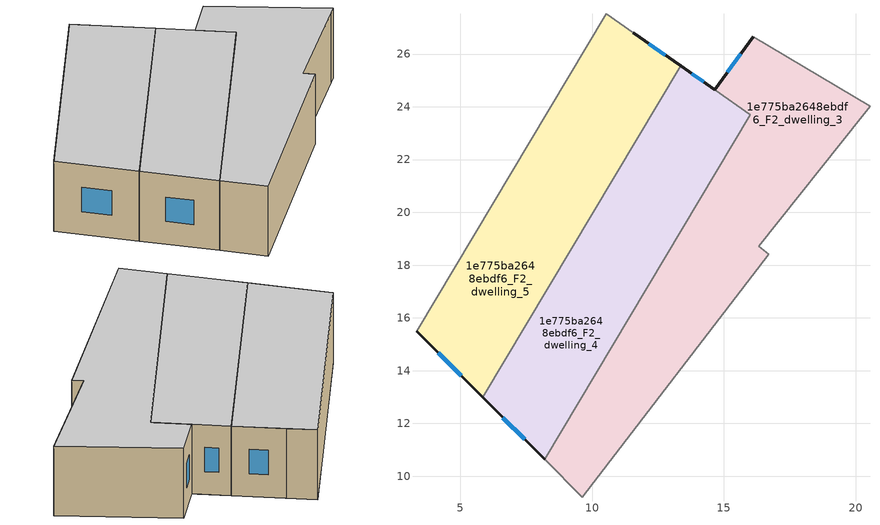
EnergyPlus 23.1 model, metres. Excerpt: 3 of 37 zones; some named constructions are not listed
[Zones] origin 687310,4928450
1e775ba2648ebdf6_F2_dwelling_3
 floor to 1e775ba2648ebdf6_F1_dwelling_3 (EU_floor_Construction): 20.54,24.02 20.24,23.64 16.33,18.71 16.7,18.41 15.6,16.97 12.94,18.56 16.01,23.7 14.65,24.65 16.1,26.66 z6
 floor to 1e775ba2648ebdf6_F1_dwelling_1 (EU_floor_Construction): 15.6,16.97 9.64,9.21 8.21,10.64 12.94,18.56 z6
 wall outside (EU_wall_Construction): 16.1,26.66 14.65,24.65 z6:9
 wall adiabatic (EU_wall_Construction): 8.21,10.63 9.64,9.21 16.7,18.41 16.33,18.71 20.24,23.64 20.54,24.02 z6:9
 wall to 1e775ba2648ebdf6_F2_dwelling_0 (EU_wall_Construction): 20.54,24.02 16.1,26.66 z6:9
 wall to 1e775ba2648ebdf6_F2_dwelling_4 (EU_wall_Construction): 16,23.69 8.21,10.63 / 14.65,24.65 16.01,23.7 z6:9
 window (EU_Window_Construction): 15.63,26.01 15.12,25.3 z6.98:8.02
 ceiling to 1e775ba2648ebdf6_F3_dwelling_3 (EU_floor_Construction): 16.7,18.41 16.33,18.71 20.24,23.64 20.54,24.02 16.1,26.66 14.65,24.65 16.01,23.7 8.21,10.63 9.64,9.21 z9
1e775ba2648ebdf6_F2_dwelling_4
 floor to 1e775ba2648ebdf6_F1_dwelling_1 (EU_floor_Construction): 12.94,18.56 8.21,10.64 5.9,12.94 10.22,20.18 z6
 floor to 1e775ba2648ebdf6_F1_dwelling_3 (EU_floor_Construction): 14.86,24.5 16,23.69 12.94,18.56 10.17,20.21 13.36,25.55 z6
 floor to 1e775ba2648ebdf6_F1_dwelling_0 (EU_floor_Construction): 10.22,20.18 5.9,12.94 5.85,12.99 10.17,20.21 z6
 wall outside (EU_wall_Construction): 14.64,24.65 13.36,25.55 / 5.85,12.99 8.21,10.63 z6:9
 wall to 1e775ba2648ebdf6_F2_dwelling_5 (EU_wall_Construction): 13.36,25.55 5.85,12.99 z6:9
 window (EU_Window_Construction): 14.23,24.94 13.77,25.26 / 6.62,12.22 7.44,11.4 z6.98:8.02
 ceiling to 1e775ba2648ebdf6_F3_dwelling_4 (EU_floor_Construction): 8.21,10.63 16,23.69 14.64,24.65 13.36,25.55 5.85,12.99 z9
1e775ba2648ebdf6_F2_dwelling_5
 floor to 1e775ba2648ebdf6_F1_dwelling_0 (EU_floor_Construction): 10.17,20.21 5.85,12.99 3.35,15.49 7.22,21.98 z6
 floor adiabatic (EU_floor_Construction): 13.36,25.55 10.17,20.21 7.22,21.98 10.53,27.52 z6
 wall outside (EU_wall_Construction): 3.35,15.49 5.85,12.99 / 13.36,25.55 11.56,26.81 z6:9
 wall to 1e775ba2648ebdf6_F2_dwelling_6 (EU_wall_Construction): 11.56,26.81 10.53,27.52 3.35,15.49 z6:9
 window (EU_Window_Construction): 4.16,14.68 5.04,13.8 / 12.77,25.96 12.14,26.4 z6.98:8.02
 ceiling to 1e775ba2648ebdf6_F3_dwelling_5 (EU_floor_Construction): 5.85,12.99 13.36,25.55 10.53,27.52 3.35,15.49 z9
[SCHEDULE:FILE] Column Number=1; Rows to Skip at Top=0; Number of Hours of Data=8760; Column Separator=Comma; Interpolate to Timestep=No; Minutes per Item=60; Adjust Schedule for Daylight Savings=Yes
Name | File
EU_Step8_GainSchedule_1e775ba2648ebdf6_F2_dwelling_3_f000 | ../../schedules/1e775ba2648ebdf6/1e775ba2648ebdf6_F2_dwelling_3_f000_gain.csv
EU_Step8_GainSchedule_1e775ba2648ebdf6_F2_dwelling_4_f000 | ../../schedules/1e775ba2648ebdf6/1e775ba2648ebdf6_F2_dwelling_4_f000_gain.csv
EU_Step8_GainSchedule_1e775ba2648ebdf6_F2_dwelling_5_f000 | ../../schedules/1e775ba2648ebdf6/1e775ba2648ebdf6_F2_dwelling_5_f000_gain.csv
EU_Step8_GainSchedule_1e775ba2648ebdf6_F2_dwelling_6_f000 | ../../schedules/1e775ba2648ebdf6/1e775ba2648ebdf6_F2_dwelling_6_f000_gain.csv
EU_Step8_GainSchedule_1e775ba2648ebdf6_F3_dwelling_0_f000 | ../../schedules/1e775ba2648ebdf6/1e775ba2648ebdf6_F3_dwelling_0_f000_gain.csv
EU_Step8_GainSchedule_1e775ba2648ebdf6_F3_dwelling_1_f000 | ../../schedules/1e775ba2648ebdf6/1e775ba2648ebdf6_F3_dwelling_1_f000_gain.csv
EU_Step8_GainSchedule_1e775ba2648ebdf6_F3_dwelling_2_f000 | ../../schedules/1e775ba2648ebdf6/1e775ba2648ebdf6_F3_dwelling_2_f000_gain.csv
EU_Step8_GainSchedule_1e775ba2648ebdf6_F3_dwelling_3_f000 | ../../schedules/1e775ba2648ebdf6/1e775ba2648ebdf6_F3_dwelling_3_f000_gain.csv
EU_Step8_GainSchedule_1e775ba2648ebdf6_F3_dwelling_4_f000 | ../../schedules/1e775ba2648ebdf6/1e775ba2648ebdf6_F3_dwelling_4_f000_gain.csv
EU_Step8_GainSchedule_1e775ba2648ebdf6_F3_dwelling_5_f000 | ../../schedules/1e775ba2648ebdf6/1e775ba2648ebdf6_F3_dwelling_5_f000_gain.csv
EU_Step8_GainSchedule_1e775ba2648ebdf6_F3_dwelling_6_f000 | ../../schedules/1e775ba2648ebdf6/1e775ba2648ebdf6_F3_dwelling_6_f000_gain.csv
